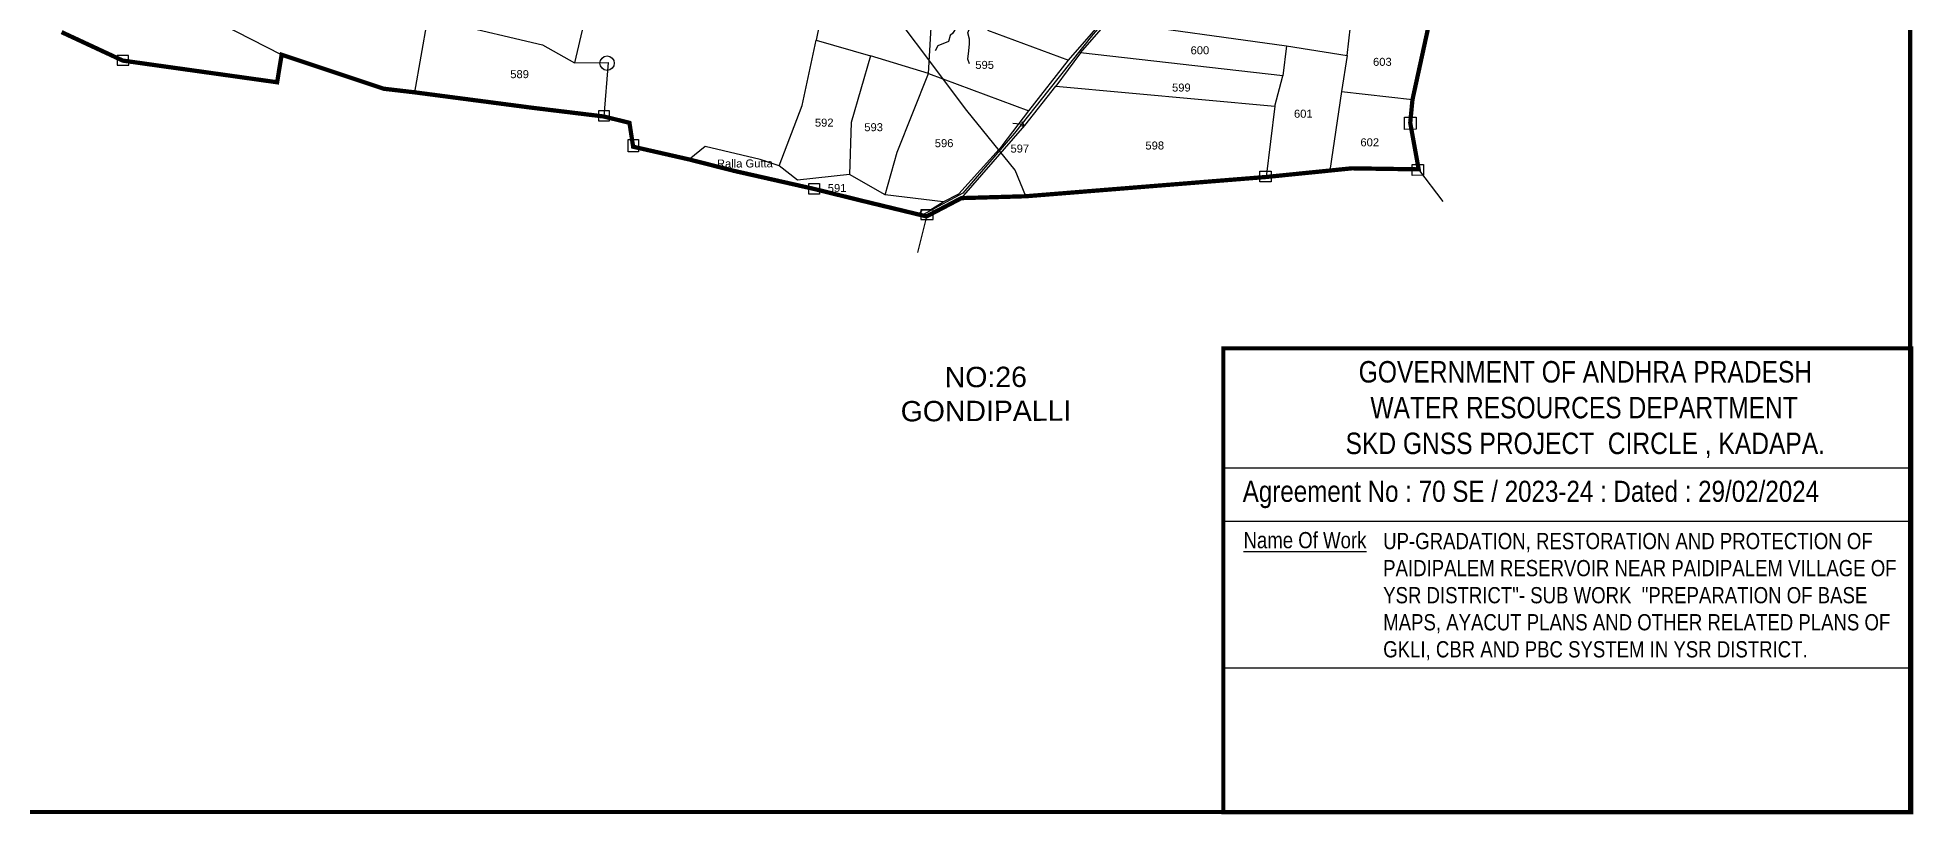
# Model space of a CAD drawing. Header units: inches. Extents: x 208632 to 221797, y 1591440 to 1598854.
# Drawn here: x 211248 to 214764, y 1591440 to 1592896 of the extents above; entities that cross this region are included whole.
import ezdxf

# ---------------------------------------------------------------- set-up
doc = ezdxf.new("R2010")
doc.units = ezdxf.units.IN
doc.header["$LTSCALE"] = 15
doc.header["$MEASUREMENT"] = 0
doc.linetypes.add('HIDDEN2', pattern=[0.1875, 0.125, -0.0625])
for name, color, linetype in [('BOUNDRY STONES', 240, 'Continuous'), ('DIMENSION', 1, 'Continuous'), ('FRAME 025', 7, 'Continuous'), ('PLOTS', 7, 'Continuous'), ('PLOTS NO', 7, 'Continuous'), ('ROADS', 1, 'Continuous'), ('STREAMS', 4, 'Continuous'), ('TITLEBLOCK', 7, 'Continuous'), ('VILLAGE BOUNDAY', 5, 'Continuous'), ('VILLAGE BOUNDRY', 5, 'Continuous')]:
    doc.layers.add(name, color=color, linetype=linetype)
doc.styles.add('ARIALN', font='ARIALN.TTF')
doc.styles.get("Standard").update_dxf_attribs({"font": 'arial.ttf'})

# ---------------------------------------------------------------- blocks, each defined once
blk = doc.blocks.new('GGGGGFDGG')
at = {"layer": 'PLOTS NO', "color": 0}
for points in [[(17673.9, 8953.1), (17670.6, 8947.5), (17677, 8943.1)], [(17670.6, 8947.5), (17695.6, 8952)]]:
    blk.add_lwpolyline(points, dxfattribs=at)

msp = doc.modelspace()

# ---------------------------------------------------------------- linework, layer by layer
at = {"layer": 'BOUNDRY STONES'}
for points in [[(211397, 1592843.6), (211418.7, 1592843.7), (211418.6, 1592861.8), (211397, 1592861.7)], [(212299.6, 1592758.7), (212319.4, 1592758.8), (212319.5, 1592738.9), (212299.7, 1592738.8)], [(213809.8, 1592746.1), (213831.6, 1592746.2), (213831.7, 1592723.5), (213809.9, 1592723.4)], [(212354.8, 1592704.2), (212374.2, 1592704.3), (212374.3, 1592681.5), (212354.9, 1592681.4)], [(213824.2, 1592657.7), (213845.5, 1592657.8), (213845.6, 1592637.3), (213824.3, 1592637.2)], [(212693.2, 1592622), (212713.3, 1592622.1), (212713.4, 1592602.2), (212693.3, 1592602.1)], [(213538.5, 1592644.9), (213559.8, 1592645), (213559.9, 1592625), (213538.6, 1592624.9)], [(212903.6, 1592554.6), (212926.7, 1592554.7), (212926.7, 1592572.6), (212903.5, 1592572.5)]]:
    msp.add_lwpolyline(points, close=True, dxfattribs=at)
for points in [[(213836.5, 1592648.5), (213881.7, 1592588)], [(212914.1, 1592560.3), (212897.2, 1592492.9)]]:
    msp.add_lwpolyline(points, dxfattribs=at)
msp.add_circle((212315.4, 1592847.5), 13.5, dxfattribs=at)
at = {"layer": 'FRAME 025', "lineweight": -3, "elevation": 10}
for points in [[(213470.4, 1592088.9), (214760.1, 1592088.9)], [(213469.8, 1591989.3), (214759.5, 1591989.3)], [(213467, 1591714.5), (214756.7, 1591714.5)]]:
    msp.add_lwpolyline(points, dxfattribs=at)
at = {"layer": 'PLOTS'}
for points in [[(212045.8, 1594380.8), (212044.2, 1594315.9), (212067.5, 1594247.3), (212092.5, 1594227.3), (212133.2, 1594189.1), (212205, 1594105.6), (212210, 1594060.9), (212241.1, 1594050.3), (212279, 1593987.9), (212367.9, 1593903.8), (212350.9, 1593825.9), (212372.3, 1593703.1), (212339.6, 1593542.9), (212318.6, 1593440), (212351.8, 1593291.5), (212302.1, 1593053.7), (212254, 1592848.3), (212317.5, 1592848.9), (212309, 1592747.6)], [(213028.4, 1592909.4), (213180.4, 1592853.2), (213305.4, 1592996.9), (213310.1, 1593027.7), (213324.3, 1593056.7), (213347.7, 1593108.6), (213252.2, 1593136.5), (213253.7, 1593174.1), (213119, 1593288.5), (213020.4, 1593306.7)], [(211705.4, 1592863.3), (211592.7, 1592920.5), (211514.3, 1592998), (211497.5, 1593028.6), (211508.5, 1593058.1)], [(211974.3, 1593034.8), (212015.9, 1592994.8), (212018.7, 1592923.2), (212194.2, 1592881.7), (212254, 1592848.3)], [(212731.2, 1593007.1), (212707.4, 1592890.8)], [(212917.7, 1592828.3), (212926.1, 1592969.3)], [(212018.7, 1592923.2), (211977.9, 1592928), (211954.1, 1592792.9)], [(213702.6, 1592862), (213711.8, 1592944.6), (213856.3, 1592923)], [(213202.8, 1592866.9), (213254.3, 1592926.1), (213589, 1592880.1), (213582.2, 1592823.8)], [(212638.2, 1592654.9), (212681.1, 1592768), (212707.4, 1592890.8), (212809.3, 1592861.1), (212772.9, 1592736.2), (212769.6, 1592638.6)], [(212836.6, 1592600.6), (212859.1, 1592680.7), (212917.7, 1592828.3), (212809.3, 1592861.1)], [(213567, 1592767.2), (213582.2, 1592823.8), (213202.8, 1592866.9), (213156.4, 1592804.4)], [(213589, 1592880.1), (213702.6, 1592862), (213691.9, 1592794.6), (213670, 1592646.3)], [(212899.6, 1592563.9), (212906.8, 1592572.4), (212920.2, 1592571.8), (212945.4, 1592587.9), (212974.6, 1592602.6), (213056, 1592692.3), (213105.9, 1592758), (213180.4, 1592853.2)], [(212917.7, 1592828.3), (213105.9, 1592758)], [(212979.5, 1592594.6), (213098.4, 1592730.4), (213156.4, 1592804.4), (213567, 1592767.2), (213550.5, 1592634.2)], [(213691.9, 1592794.6), (213824.9, 1592779.1)], [(212945.4, 1592587.9), (212836.6, 1592600.6), (212769.6, 1592638.6), (212672, 1592628.5), (212638.2, 1592654.9), (212602.3, 1592667.2), (212499.3, 1592691.4), (212469.4, 1592667)]]:
    msp.add_lwpolyline(points, dxfattribs=at)
at = {"layer": 'ROADS', "color": 1}
for points in [[(214112.9, 1594310.6), (214060, 1594179.6), (214009.2, 1594143.3), (213946.6, 1594025.2), (213834.5, 1593891.9), (213784.6, 1593828.5), (213724.2, 1593725.2), (213659.6, 1593573.3), (213594.1, 1593416.4), (213562.7, 1593341.3), (213527.8, 1593296.9), (213431.2, 1593246.9), (213400.4, 1593195.3), (213349.4, 1593105.6), (213313.6, 1593018.5), (213307.4, 1592995.2), (213225.7, 1592901.2), (213143.6, 1592797.8), (213079.1, 1592716.2), (212982.2, 1592603.7), (212905.8, 1592562.4)], [(213100.4, 1592598.1), (213080.3, 1592647), (212989.8, 1592758.7), (212799.3, 1593013.3), (212745, 1593084.2), (212725.2, 1593119.8), (212777, 1593096.7), (212799.3, 1593013.3)]]:
    msp.add_lwpolyline(points, dxfattribs=at)
at = {"layer": 'STREAMS', "color": 4}
msp.add_lwpolyline([(212994.7, 1592846.1), (212991.5, 1592855.2), (212993.1, 1592870.5), (212994.8, 1592883.9), (212994.8, 1592892.4), (212991.6, 1592904.6), (212995, 1592913.4), (212993.8, 1592920.2), (212996.9, 1592929.3), (212998.8, 1592942.7), (213002.1, 1592963.1), (212998.2, 1592962), (212988, 1592942.6), (212981.3, 1592929), (212973.6, 1592919.8), (212969.4, 1592914.4), (212963.5, 1592903.6), (212958.1, 1592899.6), (212955.3, 1592888.3), (212935.4, 1592880.2), (212930.4, 1592870.8)], dxfattribs=at)
at = {"layer": 'VILLAGE BOUNDAY', "color": 5, "const_width": 8}
msp.add_lwpolyline([(208636.3, 1591444.1), (214757.7, 1591444.1), (214757.7, 1598405.7), (208636.3, 1598405.7)], close=True, dxfattribs=at)
at = {"layer": 'VILLAGE BOUNDAY', "color": 5, "const_width": 7.68, "elevation": 10}
msp.add_lwpolyline([(214760.1, 1591443.4), (213470.4, 1591443.4), (213470.4, 1592312.9), (214760.1, 1592312.9)], close=True, dxfattribs=at)
at = {"layer": 'VILLAGE BOUNDRY', "linetype": 'HIDDEN2', "ltscale": 8, "const_width": 8}
msp.add_lwpolyline([(213856.3, 1592923), (213824.9, 1592779.1), (213820.7, 1592735.7), (213836.5, 1592648.5), (213711.2, 1592650.4), (213550.5, 1592634.2), (213100.4, 1592598.1), (212979.5, 1592594.6), (212914.1, 1592560.3), (212792.8, 1592589.7), (212703.3, 1592611.8), (212554.4, 1592645.4), (212469.4, 1592667), (212364.2, 1592690.9), (212357.3, 1592735.7), (212309, 1592747.6), (212172.8, 1592764.2), (211954.1, 1592792.9), (211896.5, 1592799.6), (211705.4, 1592863.3), (211696.9, 1592811.7), (211407.7, 1592852.3), (211292.9, 1592905.7)], dxfattribs=at)

# ---------------------------------------------------------------- block references
at = {"layer": 'PLOTS NO', "xscale": 0.8170786237207841, "yscale": 0.8170786237207841, "zscale": 0.8170786237207841, "rotation": 165.490492431527}
msp.add_blockref('GGGGGFDGG', (228906.1, 1596192.9), dxfattribs=at)

# ---------------------------------------------------------------- texts
at = {"layer": 'DIMENSION', "insert": (213025.2, 1592278.5), "char_height": 38.139, "width": 467.714, "attachment_point": 2, "rotation": 0.2399}
msp.add_mtext('NO:26\\PGONDIPALLI ', dxfattribs=at)
at = {"layer": 'PLOTS NO'}
for s, p in [('600', (213409, 1592864.1)), ('603', (213751, 1592842.4)), ('589', (212133.9, 1592819.3)), ('595', (213005.6, 1592836.7)), ('599', (213374.3, 1592794.2)), ('601', (213602.8, 1592745.2)), ('592', (212704.9, 1592728.5)), ('593', (212797.5, 1592719.9)), ('596', (212929.6, 1592690)), ('597', (213071.5, 1592679.9)), ('598', (213324.4, 1592685.6)), ('602', (213727.4, 1592691.6)), ('Ralla Gutta', (212521.3, 1592651.8)), ('591', (212729, 1592605.9))]:
    msp.add_text(s, height=15, rotation=0.2399, dxfattribs=at).set_placement(p)
at = {"layer": 'TITLEBLOCK', "extrusion": (0.000201441, 0.004807, 0.999988), "style": 'ARIALN'}
msp.add_text('%%UName Of Work', height=30.417, rotation=359.9999, dxfattribs=at).set_placement((213508.2, 1591919.8, 7701.6))
at = {"layer": 'TITLEBLOCK', "extrusion": (0.000201441, 0.004807, 0.999988), "attachment_point": 1, "text_direction": (1, -1e-06, -0.000201), "style": 'ARIALN'}
for s, insert, char_height, width in [('\\pi52.62919;GOVERNMENT OF ANDHRA PRADESH  \\P\\pi74.51135;WATER RESOURCES DEPARTMENT      \\P\\pi28.03061;SKD GNSS PROJECT  CIRCLE , KADAPA.', (213671.5, 1592289.2, 3.8), 40.225, 948.716), ('Agreement No : 70 SE / 2023-24 : Dated : 29/02/2024', (213506.7, 1592064.9, 2.7), 39.542, 1276.364), ('UP-GRADATION, RESTORATION AND PROTECTION OF PAIDIPALEM RESERVOIR NEAR PAIDIPALEM VILLAGE OF YSR DISTRICT"- SUB WORK  "PREPARATION OF BASE MAPS, AYACUT PLANS AND OTHER RELATED PLANS OF GKLI, CBR AND PBC SYSTEM IN YSR DISTRICT.', (213770, 1591967.1, 3.6), 30.4169, 981.819)]:
    msp.add_mtext(s, dxfattribs=dict(at, insert=insert, char_height=char_height, width=width))

doc.saveas('drawing.dxf')
